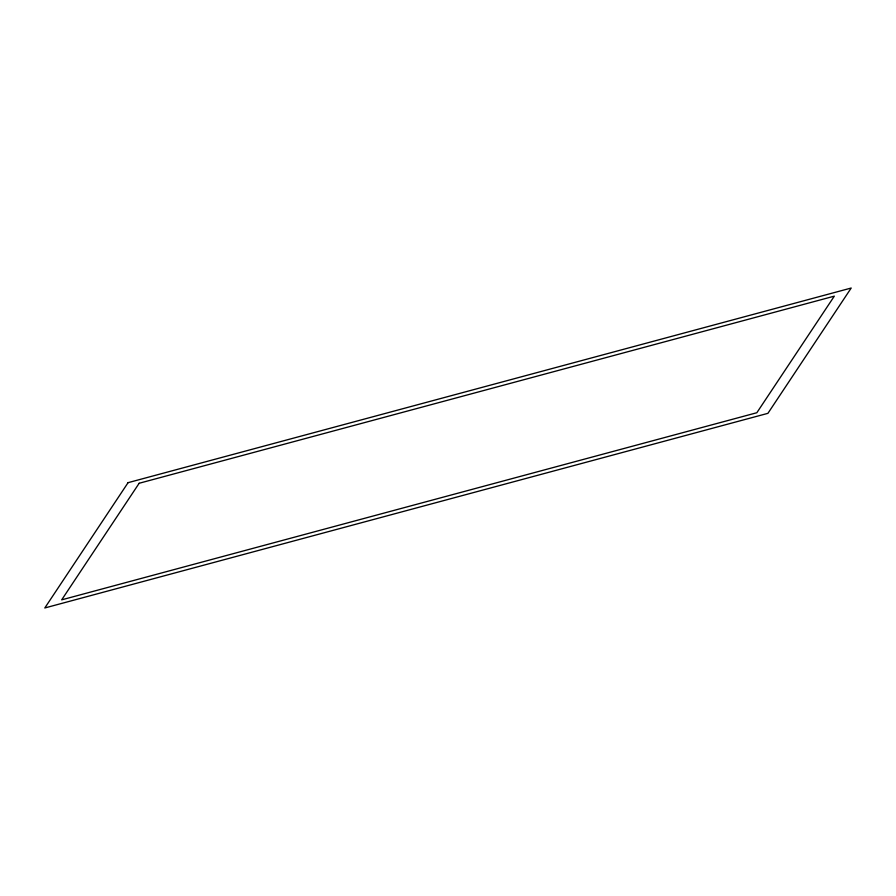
<?xml version="1.0" encoding="UTF-8"?>
<svg xmlns="http://www.w3.org/2000/svg" width="896" height="896" viewBox="0 0 896 896"><rect width="100%" height="100%" fill="white"/><g stroke="black" fill="none" stroke-linecap="round" stroke-linejoin="round"><path stroke-width="1.34" d="M128.083 482.664L44.8 607.97L767.917 413.336L851.2 288.03L128.083 482.664M139.16 483.269L61.678 599.85L756.84 412.731L834.322 296.15L139.16 483.269"/></g></svg>
